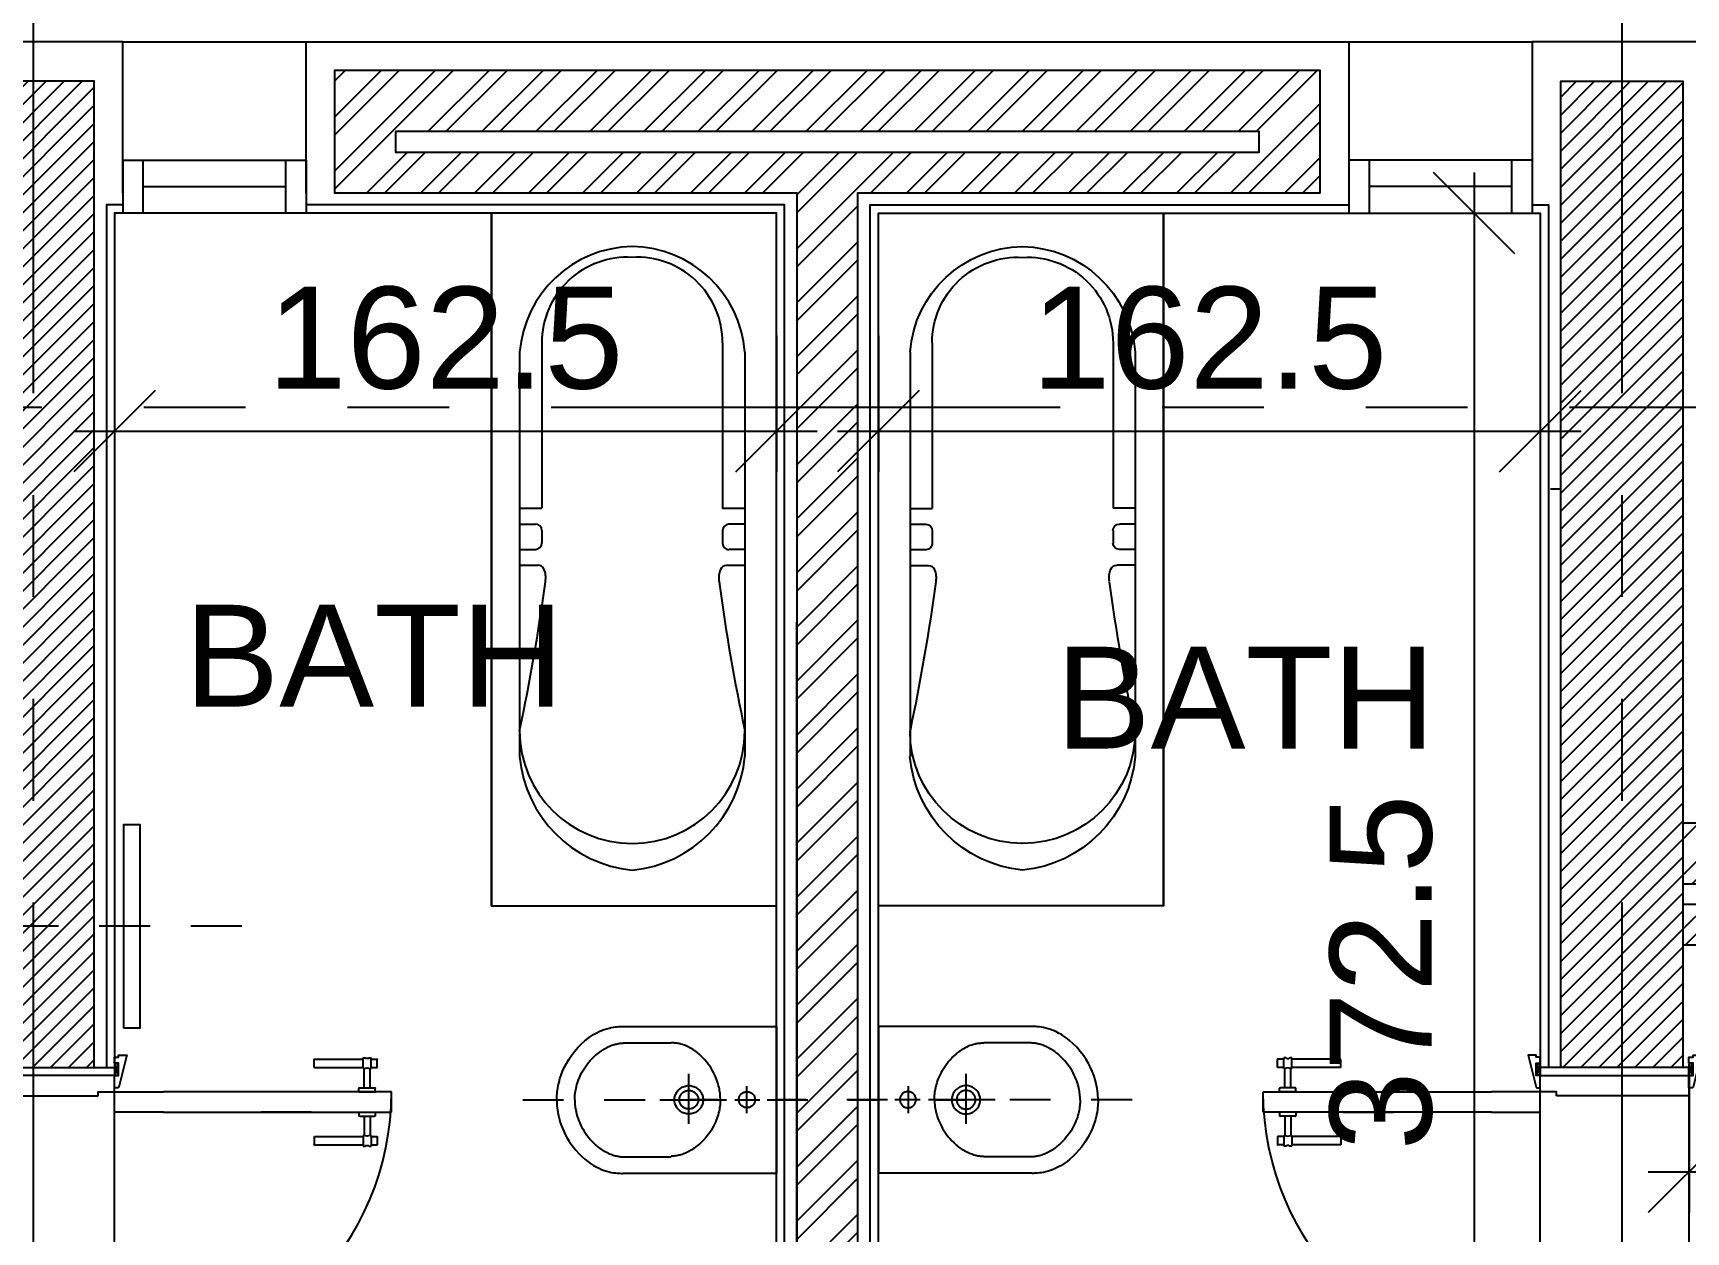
# Model space of a CAD drawing. Extents: x 83 to 143.2, y -2.6 to 70.8.
# Drawn here: x 103.378 to 107.435, y 19.676 to 22.618 of the extents above; entities that cross this region are included whole.
import ezdxf
from ezdxf.enums import TextEntityAlignment as Align

# ---------------------------------------------------------------- set-up
doc = ezdxf.new("R2010")
doc.units = 0
doc.header["$MEASUREMENT"] = 0
doc.header["$PDMODE"] = 3
doc.header["$PDSIZE"] = 0.3
for name, pattern in [('AXIS_100$0$A-AXIS$0$PHANTOM', [2.5, 1.25, -0.25, 0.25, -0.25, 0.25, -0.25]), ('CENTER', [2, 1.25, -0.25, 0.25, -0.25]), ('DASHDOTX2', [50.8, 25.4, -12.7, 0, -12.7]), ('HIDDEN', [0.375, 0.25, -0.125])]:
    doc.linetypes.add(name, pattern=pattern)
doc.layers.get('0').update_dxf_attribs({"linetype": 'CONTINUOUS'})
doc.layers.get('DEFPOINTS').update_dxf_attribs({"linetype": 'CONTINUOUS'})
for name, color, linetype in [('A-ALU', 9, 'CONTINUOUS'), ('A-AXIS-SANITARY', 10, 'DASHDOTX2'), ('a-dim', 3, 'CONTINUOUS'), ('A-DOORS', 1, 'CONTINUOUS'), ('A-FLOR-PFIX', 61, 'CONTINUOUS'), ('A-HATCH-CONC', 8, 'CONTINUOUS'), ('A-HATCH-WALL', 8, 'CONTINUOUS'), ('A-heater', 61, 'CONTINUOUS'), ('A-HEATER-axis', 5, 'HIDDEN'), ('A-NOMENCLATURE', 3, 'CONTINUOUS'), ('A-PROJECTION', 9, 'CONTINUOUS'), ('a-revetement', 1, 'CONTINUOUS'), ('A-SANIT', 95, 'CONTINUOUS'), ('A-SECT-TILE', 12, 'CONTINUOUS'), ('A-WALL', 4, 'CONTINUOUS'), ('AXIS_100$0$A-AXIS-100', 10, 'AXIS_100$0$A-AXIS$0$PHANTOM'), ('S-8TH$0$A-STR 7-8TH', 2, 'CONTINUOUS')]:
    doc.layers.add(name, color=color, linetype=linetype)
doc.styles.add('A100-STEXT', font='ARIAL.TTF', dxfattribs={"height": 0.25})
doc.dimstyles.new('A100-DIM', dxfattribs={"dimtxt": 0.25, "dimasz": 0.2, "dimexe": 0.1, "dimexo": 0.3, "dimgap": 0.1, "dimtad": 1, "dimlfac": 100, "dimrnd": 0.5, "dimdsep": 46, "dimtxsty": 'A100-STEXT', "dimblk1": 'OBLIQUE', "dimblk2": 'OBLIQUE', "dimsah": 1, "dimcen": -0.05, "dimdle": 0.1, "dimclrd": 15, "dimclre": 15, "dimclrt": 256, "dimadec": 0, "dimazin": 0, "dimtfac": 0.28, "dimtix": 1, "dimtmove": 2, "dimatfit": 3, "dimldrblk": 'OBLIQUE', "dimfxl": 0, "dimtolj": 1, "dimarcsym": 0})
pattern_1 = [(45, (91.649424, -3e-10), (-0.022097087, 0.022097087), [])]

# ---------------------------------------------------------------- blocks, each defined once
blk = doc.blocks.new('bathtub')
at = {"layer": 'A-SANIT'}
for p, q in [((-0.7, 0), (-0.7, 1.7)), ((0, 0), (0, 1.7)), ((-0.5761, 1.3825), (-0.5761, 0.9759)), ((-0.1322, 1.3819), (-0.1322, 0.9753)), ((-0.6305, 1.3586), (-0.6305, 0.3667)), ((-0.0778, 1.3586), (-0.0778, 0.3667)), ((-0.6305, 0.9759), (-0.5761, 0.9759)), ((-0.0778, 0.9753), (-0.1322, 0.9753)), ((-0.6305, 0.937), (-0.5916, 0.937)), ((-0.0778, 0.9364), (-0.1167, 0.9364)), ((-0.5761, 0.9214), (-0.5761, 0.8903)), ((-0.1322, 0.9208), (-0.1322, 0.8897)), ((-0.6305, 0.8747), (-0.5916, 0.8747)), ((-0.0778, 0.8742), (-0.1167, 0.8742)), ((-0.6305, 0.8359), (-0.5851, 0.8359)), ((-0.0778, 0.8353), (-0.1232, 0.8353))]:
    blk.add_line(p, q, dxfattribs=at)
blk.add_lwpolyline([(0, 1.7), (-0.7, 1.7), (-0.7, 0), (0, 0)], close=True, dxfattribs=at)
for centre, radius, start, end in [((-0.3498, 1.3363), 0.2816, 90.8902, 175.4646), ((-0.3661, 1.3819), 0.21, 86.743, 180), ((-0.3573, 1.3377), 0.2803, 4.283, 89.3622), ((-0.3422, 1.3819), 0.21, 0, 93.257), ((-0.5916, 0.9214), 0.0156, 0, 90), ((-0.1167, 0.9208), 0.0156, 90, 180), ((-0.5916, 0.8903), 0.0156, 270, 0), ((-0.1167, 0.8897), 0.0156, 180, 270), ((-0.5851, 0.8203), 0.0156, 23.3684, 90), ((-0.6191, 0.8056), 0.0526, 349.51, 23.3684), ((-0.0892, 0.805), 0.0526, 156.6316, 190.49), ((-0.1232, 0.8197), 0.0156, 90, 156.6316), ((-5.5617, 1.4689), 5.0395, 348.0986, 352.3207), ((4.8534, 1.4689), 5.0395, 187.6793, 191.9014), ((-0.3542, 0.4296), 0.2764, 180, 0), ((-0.3245, 0.3937), 0.3073, 185.0523, 264.4541), ((-0.3838, 0.3937), 0.3073, 275.5459, 354.9477)]:
    blk.add_arc(centre, radius, start, end, dxfattribs=at)
blk = doc.blocks.new('A$C0C6E5AB7')
for p, q in [((-374.3, 0), (0, 0)), ((0, -360), (0, 0)), ((-374.3, -40.2), (-258.8, -40.2)), ((-215.2, -121.6), (-215.2, -244.3)), ((-73.5, -213.5), (-73.5, -147.4)), ((-286.6, -180), (-215.2, -180)), ((-143.9, -180), (-215.2, -180)), ((-102.6, -180), (-40.8, -180)), ((-374.3, -319.8), (-258.8, -319.8)), ((-374.3, -360), (0, -360))]:
    blk.add_line(p, q)
for points in [[(-477.5, -41.1), (-470.4, -34.7), (-463.3, -29), (-456.2, -24), (-449.3, -19.5), (-442.4, -15.7), (-435.7, -12.4), (-429.2, -9.5), (-422.9, -7.2), (-416.8, -5.2), (-411, -3.7), (-405.5, -2.4), (-400.4, -1.5), (-395.6, -0.8), (-391.1, -0.4), (-387.1, -0.1), (-383.5, 0), (-380.5, 0.1), (-377.9, 0.1), (-375.8, 0), (-374.3, 0)], [(-416, -51), (-412.9, -49.5), (-409.8, -48.1), (-406.9, -46.9), (-404, -45.8), (-401.2, -44.9), (-398.5, -44), (-395.9, -43.3), (-393.4, -42.7), (-391, -42.1), (-388.7, -41.7), (-386.6, -41.3), (-384.6, -41), (-382.7, -40.8), (-381, -40.6), (-379.5, -40.4), (-378.1, -40.3), (-376.9, -40.3), (-375.9, -40.2), (-375, -40.2), (-374.3, -40.2)], [(-539.3, -173.5), (-539.2, -169.9), (-538.9, -165.7), (-538.4, -161), (-537.8, -155.9), (-536.9, -150.4), (-535.8, -144.5), (-534.4, -138.2), (-532.7, -131.7), (-530.7, -124.9), (-528.3, -117.8), (-525.5, -110.5), (-522.3, -103.1), (-518.6, -95.5), (-514.4, -87.7), (-509.7, -80), (-504.5, -72.1), (-498.7, -64.3), (-492.3, -56.5), (-485.2, -48.7), (-477.5, -41.1)], [(-494.5, -165.5), (-494.1, -162.2), (-493.6, -158.6), (-492.9, -154.8), (-492, -150.9), (-491, -146.7), (-489.9, -142.4), (-488.5, -137.9), (-486.9, -133.3), (-485.1, -128.5), (-483.1, -123.7), (-480.9, -118.8), (-478.3, -113.8), (-475.5, -108.8), (-472.5, -103.7), (-469.1, -98.6), (-465.4, -93.4), (-461.4, -88.3), (-457, -83.2), (-452.3, -78.2), (-447.2, -73.2)], [(-447.2, -73.2), (-445.6, -71.7), (-444, -70.2), (-442.4, -68.8), (-440.8, -67.5), (-439.2, -66.1), (-437.6, -64.9), (-436, -63.6), (-434.5, -62.4), (-432.9, -61.3), (-431.3, -60.1), (-429.7, -59.1), (-428.2, -58), (-426.6, -57), (-425.1, -56.1), (-423.5, -55.1), (-422, -54.2), (-420.5, -53.4), (-419, -52.5), (-417.5, -51.8), (-416, -51)], [(-217.1, -52.5), (-220.2, -51), (-223.3, -49.7), (-226.2, -48.5), (-229.1, -47.4), (-231.9, -46.4), (-234.6, -45.6), (-237.3, -44.8), (-239.7, -44.2), (-242.1, -43.7), (-244.4, -43.2), (-246.5, -42.8), (-248.5, -42.5), (-250.4, -42.3), (-252.1, -42.1), (-253.6, -42), (-255, -41.9), (-256.2, -41.8), (-257.3, -41.8), (-258.1, -41.8), (-258.8, -41.8)], [(-185.9, -74.7), (-187.5, -73.2), (-189.1, -71.8), (-190.7, -70.3), (-192.3, -69), (-193.9, -67.7), (-195.5, -66.4), (-197.1, -65.1), (-198.7, -64), (-200.2, -62.8), (-201.8, -61.7), (-203.4, -60.6), (-204.9, -59.6), (-206.5, -58.6), (-208, -57.6), (-209.6, -56.7), (-211.1, -55.8), (-212.6, -54.9), (-214.1, -54.1), (-215.6, -53.3), (-217.1, -52.5)], [(-138.6, -167.1), (-139, -163.7), (-139.6, -160.2), (-140.2, -156.4), (-141.1, -152.4), (-142.1, -148.2), (-143.2, -143.9), (-144.6, -139.4), (-146.2, -134.8), (-148, -130.1), (-150, -125.3), (-152.3, -120.3), (-154.8, -115.3), (-157.6, -110.3), (-160.6, -105.2), (-164, -100.1), (-167.7, -95), (-171.7, -89.9), (-176.1, -84.8), (-180.8, -79.7), (-185.9, -74.7)], [(-215.2, -145.7), (-218.1, -145.8), (-220.9, -146.1), (-223.7, -146.7), (-226.4, -147.5), (-228.9, -148.4), (-231.4, -149.6), (-233.8, -150.9), (-236, -152.5), (-238.1, -154.1), (-240.1, -156), (-242, -158), (-243.6, -160.1), (-245.2, -162.3), (-246.5, -164.7), (-247.7, -167.2), (-248.6, -169.7), (-249.4, -172.4), (-250, -175.2), (-250.3, -178), (-250.4, -180.9)], [(-215.2, -157.6), (-217.1, -157.7), (-219, -157.9), (-220.8, -158.3), (-222.6, -158.8), (-224.3, -159.4), (-225.9, -160.2), (-227.5, -161.1), (-229, -162.1), (-230.4, -163.2), (-231.7, -164.4), (-232.9, -165.7), (-234, -167.1), (-235, -168.6), (-235.9, -170.2), (-236.7, -171.8), (-237.3, -173.5), (-237.8, -175.3), (-238.2, -177.1), (-238.4, -179), (-238.5, -180.9)], [(-180, -180.9), (-180.1, -178), (-180.5, -175.2), (-181, -172.4), (-181.8, -169.7), (-182.8, -167.2), (-183.9, -164.7), (-185.3, -162.3), (-186.8, -160.1), (-188.5, -158), (-190.3, -156), (-192.3, -154.1), (-194.4, -152.5), (-196.7, -150.9), (-199, -149.6), (-201.5, -148.4), (-204.1, -147.5), (-206.8, -146.7), (-209.5, -146.1), (-212.3, -145.8), (-215.2, -145.7)], [(-191.9, -180.9), (-192, -179), (-192.3, -177.1), (-192.6, -175.3), (-193.1, -173.5), (-193.8, -171.8), (-194.5, -170.2), (-195.4, -168.6), (-196.4, -167.1), (-197.5, -165.7), (-198.8, -164.4), (-200.1, -163.2), (-201.5, -162.1), (-203, -161.1), (-204.5, -160.2), (-206.2, -159.4), (-207.9, -158.8), (-209.6, -158.3), (-211.4, -157.9), (-213.3, -157.7), (-215.2, -157.6)], [(-72.6, -160.9), (-74.2, -160.9), (-75.8, -161.1), (-77.3, -161.4), (-78.8, -161.9), (-80.3, -162.4), (-81.7, -163.1), (-83, -163.8), (-84.3, -164.7), (-85.5, -165.6), (-86.6, -166.7), (-87.6, -167.8), (-88.6, -169), (-89.4, -170.2), (-90.2, -171.6), (-90.8, -173), (-91.4, -174.4), (-91.8, -175.9), (-92.1, -177.5), (-92.3, -179.1), (-92.4, -180.7)], [(-52.7, -180.7), (-52.8, -179.1), (-53, -177.5), (-53.3, -175.9), (-53.8, -174.4), (-54.3, -173), (-55, -171.6), (-55.7, -170.2), (-56.6, -169), (-57.5, -167.8), (-58.6, -166.7), (-59.7, -165.6), (-60.9, -164.7), (-62.1, -163.8), (-63.5, -163.1), (-64.9, -162.4), (-66.3, -161.9), (-67.8, -161.4), (-69.4, -161.1), (-70.9, -160.9), (-72.6, -160.9)], [(-539.3, -183.1), (-539.3, -183), (-539.3, -183), (-539.3, -182.8), (-539.3, -182.7), (-539.3, -182.4), (-539.3, -182.2), (-539.3, -181.8), (-539.3, -181.5), (-539.4, -181), (-539.4, -180.6), (-539.4, -180.1), (-539.4, -179.5), (-539.4, -178.9), (-539.4, -178.3), (-539.4, -177.6), (-539.4, -176.9), (-539.4, -176.1), (-539.4, -175.3), (-539.4, -174.4), (-539.3, -173.5)], [(-539.3, -176.9), (-539.3, -177.5), (-539.4, -179.2), (-539.4, -181.9), (-539.4, -185.5), (-539.2, -190.1), (-538.8, -195.5), (-538.1, -201.6), (-537.1, -208.4), (-535.7, -215.8), (-533.9, -223.8), (-531.6, -232.3), (-528.6, -241.2), (-525.1, -250.4), (-520.9, -259.9), (-515.9, -269.6), (-510.1, -279.5), (-503.4, -289.4), (-495.8, -299.3), (-487.2, -309.2), (-477.5, -318.9)], [(-495.2, -180), (-495.2, -179.8), (-495.3, -179.5), (-495.3, -179.1), (-495.3, -178.7), (-495.3, -178.3), (-495.3, -177.8), (-495.3, -177.2), (-495.3, -176.6), (-495.3, -175.9), (-495.2, -175.2), (-495.2, -174.4), (-495.2, -173.6), (-495.1, -172.8), (-495.1, -171.9), (-495, -170.9), (-494.9, -169.9), (-494.9, -168.9), (-494.8, -167.8), (-494.7, -166.7), (-494.5, -165.5)], [(-495.2, -180), (-495.2, -180.2), (-495.3, -180.5), (-495.3, -180.9), (-495.3, -181.3), (-495.3, -181.7), (-495.3, -182.3), (-495.3, -182.8), (-495.3, -183.4), (-495.3, -184.1), (-495.2, -184.8), (-495.2, -185.6), (-495.2, -186.4), (-495.1, -187.2), (-495.1, -188.1), (-495, -189.1), (-494.9, -190.1), (-494.9, -191.1), (-494.8, -192.2), (-494.7, -193.3), (-494.5, -194.5)], [(-494.5, -194.5), (-494.1, -197.8), (-493.6, -201.4), (-492.9, -205.2), (-492, -209.1), (-491, -213.3), (-489.9, -217.6), (-488.5, -222.1), (-486.9, -226.7), (-485.1, -231.5), (-483.1, -236.3), (-480.9, -241.2), (-478.3, -246.2), (-475.5, -251.2), (-472.5, -256.3), (-469.1, -261.4), (-465.4, -266.6), (-461.4, -271.7), (-457, -276.8), (-452.3, -281.8), (-447.2, -286.8)], [(-250.4, -180), (-250.3, -182.9), (-250, -185.7), (-249.4, -188.5), (-248.6, -191.1), (-247.7, -193.7), (-246.5, -196.2), (-245.2, -198.6), (-243.6, -200.8), (-242, -202.9), (-240.1, -204.9), (-238.1, -206.7), (-236, -208.4), (-233.8, -209.9), (-231.4, -211.3), (-228.9, -212.5), (-226.4, -213.4), (-223.7, -214.2), (-220.9, -214.8), (-218.1, -215.1), (-215.2, -215.2)], [(-238.5, -180), (-238.4, -181.9), (-238.2, -183.8), (-237.8, -185.6), (-237.3, -187.4), (-236.7, -189.1), (-235.9, -190.7), (-235, -192.3), (-234, -193.7), (-232.9, -195.1), (-231.7, -196.5), (-230.4, -197.7), (-229, -198.8), (-227.5, -199.8), (-225.9, -200.7), (-224.3, -201.4), (-222.6, -202.1), (-220.8, -202.6), (-219, -203), (-217.1, -203.2), (-215.2, -203.3)], [(-215.2, -203.3), (-213.3, -203.2), (-211.4, -203), (-209.6, -202.6), (-207.9, -202.1), (-206.2, -201.4), (-204.5, -200.7), (-203, -199.8), (-201.5, -198.8), (-200.1, -197.7), (-198.8, -196.5), (-197.5, -195.1), (-196.4, -193.7), (-195.4, -192.3), (-194.5, -190.7), (-193.8, -189.1), (-193.1, -187.4), (-192.6, -185.6), (-192.3, -183.8), (-192, -181.9), (-191.9, -180)], [(-215.2, -215.2), (-212.3, -215.1), (-209.5, -214.8), (-206.8, -214.2), (-204.1, -213.4), (-201.5, -212.5), (-199, -211.3), (-196.7, -209.9), (-194.4, -208.4), (-192.3, -206.7), (-190.3, -204.9), (-188.5, -202.9), (-186.8, -200.8), (-185.3, -198.6), (-183.9, -196.2), (-182.8, -193.7), (-181.8, -191.1), (-181, -188.5), (-180.5, -185.7), (-180.1, -182.9), (-180, -180)], [(-138.6, -196), (-139, -199.3), (-139.6, -202.9), (-140.2, -206.7), (-141.1, -210.7), (-142.1, -214.8), (-143.2, -219.2), (-144.6, -223.6), (-146.2, -228.3), (-148, -233), (-150, -237.8), (-152.3, -242.7), (-154.8, -247.7), (-157.6, -252.8), (-160.6, -257.9), (-164, -263), (-167.7, -268.1), (-171.7, -273.2), (-176.1, -278.3), (-180.8, -283.4), (-185.9, -288.4)], [(-137.9, -181.5), (-137.9, -181.3), (-137.8, -181), (-137.8, -180.7), (-137.8, -180.3), (-137.8, -179.8), (-137.8, -179.3), (-137.8, -178.7), (-137.8, -178.1), (-137.8, -177.4), (-137.9, -176.7), (-137.9, -176), (-137.9, -175.1), (-138, -174.3), (-138, -173.4), (-138.1, -172.4), (-138.2, -171.4), (-138.2, -170.4), (-138.3, -169.3), (-138.5, -168.2), (-138.6, -167.1)], [(-137.9, -181.5), (-137.9, -181.8), (-137.8, -182.1), (-137.8, -182.4), (-137.8, -182.8), (-137.8, -183.3), (-137.8, -183.8), (-137.8, -184.3), (-137.8, -185), (-137.8, -185.6), (-137.9, -186.3), (-137.9, -187.1), (-137.9, -187.9), (-138, -188.8), (-138, -189.7), (-138.1, -190.6), (-138.2, -191.6), (-138.2, -192.7), (-138.3, -193.7), (-138.5, -194.8), (-138.6, -196)], [(-92.4, -180.7), (-92.3, -182.3), (-92.1, -183.9), (-91.8, -185.5), (-91.4, -187), (-90.8, -188.4), (-90.2, -189.8), (-89.4, -191.1), (-88.6, -192.4), (-87.6, -193.6), (-86.6, -194.7), (-85.5, -195.7), (-84.3, -196.7), (-83, -197.5), (-81.7, -198.3), (-80.3, -199), (-78.8, -199.5), (-77.3, -199.9), (-75.8, -200.3), (-74.2, -200.4), (-72.6, -200.5)], [(-72.6, -200.5), (-70.9, -200.4), (-69.4, -200.3), (-67.8, -199.9), (-66.3, -199.5), (-64.9, -199), (-63.5, -198.3), (-62.1, -197.5), (-60.9, -196.7), (-59.7, -195.7), (-58.6, -194.7), (-57.5, -193.6), (-56.6, -192.4), (-55.7, -191.1), (-55, -189.8), (-54.3, -188.4), (-53.8, -187), (-53.3, -185.5), (-53, -183.9), (-52.8, -182.3), (-52.7, -180.7)], [(-477.5, -318.9), (-470.4, -325.3), (-463.3, -331), (-456.2, -336), (-449.3, -340.5), (-442.4, -344.3), (-435.7, -347.6), (-429.2, -350.5), (-422.9, -352.8), (-416.8, -354.8), (-411, -356.3), (-405.5, -357.6), (-400.4, -358.5), (-395.6, -359.2), (-391.1, -359.6), (-387.1, -359.9), (-383.5, -360), (-380.5, -360.1), (-377.9, -360.1), (-375.8, -360), (-374.3, -360)], [(-447.2, -286.8), (-445.6, -288.3), (-444, -289.8), (-442.4, -291.2), (-440.8, -292.5), (-439.2, -293.9), (-437.6, -295.1), (-436, -296.4), (-434.5, -297.6), (-432.9, -298.7), (-431.3, -299.9), (-429.7, -300.9), (-428.2, -302), (-426.6, -303), (-425.1, -303.9), (-423.5, -304.9), (-422, -305.8), (-420.5, -306.6), (-419, -307.5), (-417.5, -308.2), (-416, -309)], [(-416, -309), (-412.9, -310.5), (-409.8, -311.9), (-406.9, -313.1), (-404, -314.2), (-401.2, -315.1), (-398.5, -316), (-395.9, -316.7), (-393.4, -317.3), (-391, -317.9), (-388.7, -318.3), (-386.6, -318.7), (-384.6, -319), (-382.7, -319.2), (-381, -319.4), (-379.5, -319.6), (-378.1, -319.7), (-376.9, -319.7), (-375.9, -319.8), (-375, -319.8), (-374.3, -319.8)], [(-217.1, -310.5), (-220.2, -312), (-223.3, -313.3), (-226.2, -314.5), (-229.1, -315.5), (-231.9, -316.4), (-234.6, -317.2), (-237.3, -317.8), (-239.7, -318.3), (-242.1, -318.7), (-244.4, -319.1), (-246.5, -319.4), (-248.5, -319.5), (-250.4, -319.7), (-252.1, -319.8), (-253.6, -319.8), (-255, -319.8), (-256.2, -319.8), (-257.3, -319.8), (-258.1, -319.8), (-258.8, -319.8)], [(-185.9, -288.4), (-187.5, -289.9), (-189.1, -291.3), (-190.7, -292.7), (-192.3, -294.1), (-193.9, -295.4), (-195.5, -296.7), (-197.1, -297.9), (-198.7, -299.1), (-200.2, -300.3), (-201.8, -301.4), (-203.4, -302.5), (-204.9, -303.5), (-206.5, -304.5), (-208, -305.5), (-209.6, -306.4), (-211.1, -307.3), (-212.6, -308.2), (-214.1, -309), (-215.6, -309.8), (-217.1, -310.5)]]:
    blk.add_lwpolyline(points)
at = {"layer": 'A-AXIS-SANITARY', "linetype": 'CENTER', "ltscale": 0.1}
blk.add_line((-622.8, -180), (246.6, -180), dxfattribs=at)
blk = doc.blocks.new('A$C3192633D')
at = {"layer": 'A-DOORS'}
for p, q in [((-0.365, 0.009), (-0.374, -0.019)), ((-0.374, 0.009), (-0.365, -0.019)), ((0, 0.009), (0.009, -0.019)), ((0.009, 0.009), (0, -0.019)), ((0.49, 0.0005), (0.49, 0.0195)), ((0.4905, 0.02), (0.61, 0.02)), ((0.61, -0.003), (0.61, 0.023)), ((0.61, 0.023), (0.615, 0.023)), ((0.625, 0.023), (0.63, 0.023)), ((0.63, -0.003), (0.63, 0.023)), ((0.63, 0.02), (0.6445, 0.02)), ((0.645, 0.0005), (0.645, 0.0195)), ((0.4905, 0), (0.61, 0)), ((0.61, -0.003), (0.6125, -0.003)), ((0.6125, -0.05), (0.6125, -0.003)), ((0.6275, -0.05), (0.6275, -0.003)), ((0.6275, -0.003), (0.63, -0.003)), ((0.63, 0), (0.6445, 0)), ((0, -0.11), (0, -0.06)), ((0, -0.06), (0.12, -0.06)), ((0.56, -0.06), (0.12, -0.06)), ((0.483, -0.06), (0.36, -0.06)), ((0.68, -0.06), (0.56, -0.06)), ((0.6, -0.06), (0.6, -0.052)), ((0.6, -0.06), (0.64, -0.06)), ((0.602, -0.05), (0.638, -0.05)), ((0.64, -0.06), (0.64, -0.052)), ((0.68, -0.11), (0.68, -0.06)), ((0.12, -0.11), (0, -0.11)), ((0.12, -0.11), (0.56, -0.11)), ((0.483, -0.11), (0.36, -0.11)), ((0.56, -0.11), (0.68, -0.11)), ((0.6, -0.11), (0.6, -0.118)), ((0.6, -0.11), (0.64, -0.11)), ((0.602, -0.12), (0.638, -0.12)), ((0.6125, -0.12), (0.6125, -0.167)), ((0.6275, -0.12), (0.6275, -0.167)), ((0.64, -0.11), (0.64, -0.118)), ((0.49, -0.1705), (0.49, -0.1895)), ((0.4905, -0.17), (0.61, -0.17)), ((0.4905, -0.19), (0.61, -0.19)), ((0.61, -0.167), (0.61, -0.193)), ((0.61, -0.167), (0.6125, -0.167)), ((0.61, -0.193), (0.615, -0.193)), ((0.625, -0.193), (0.63, -0.193)), ((0.6275, -0.167), (0.63, -0.167)), ((0.63, -0.167), (0.63, -0.193)), ((0.63, -0.17), (0.6445, -0.17)), ((0.63, -0.19), (0.6445, -0.19)), ((0.645, -0.1705), (0.645, -0.1895)), ((-0.365, -0.809), (-0.374, -0.781)), ((-0.374, -0.809), (-0.365, -0.781)), ((0, -0.809), (0.009, -0.781)), ((0.009, -0.809), (0, -0.781))]:
    blk.add_line(p, q, dxfattribs=at)
at = {"layer": 'A-DOORS', "color": 8}
for p, q in [((-0.365, -0.07), (-0.365, -0.73)), ((0, -0.74), (0, -0.06))]:
    blk.add_line(p, q, dxfattribs=at)
at = {"layer": 'A-DOORS'}
for points in [[(-0.365, 0.01), (-0.365, 0.025), (-0.375, 0.025), (-0.375, 0.03), (-0.395, 0.03), (-0.3754, -0.0482, 0.381769), (-0.3734, -0.05), (-0.365, -0.05), (-0.365, -0.02), (-0.375, -0.02), (-0.375, 0.01), (-0.365, 0.01)], [(0, 0.01), (0, 0.025), (0.01, 0.025), (0.01, 0.03), (0.03, 0.03), (0.0104, -0.0482, -0.381769), (0.0084, -0.05), (0, -0.05), (0, -0.02), (0.01, -0.02), (0.01, 0.01), (0, 0.01)], [(-0.365, -0.81), (-0.365, -0.825), (-0.375, -0.825), (-0.375, -0.83), (-0.395, -0.83), (-0.3754, -0.7518, -0.381769), (-0.3734, -0.75), (-0.365, -0.75), (-0.365, -0.78), (-0.375, -0.78), (-0.375, -0.81), (-0.365, -0.81)], [(0, -0.81), (0, -0.825), (0.01, -0.825), (0.01, -0.83), (0.03, -0.83), (0.0104, -0.7518, 0.381769), (0.0084, -0.75), (0, -0.75), (0, -0.78), (0.01, -0.78), (0.01, -0.81), (0, -0.81)]]:
    blk.add_lwpolyline(points, format="xyb", dxfattribs=at)
for points in [[(-0.365, 0.009), (-0.365, -0.019), (-0.374, -0.019), (-0.374, 0.009)], [(0, 0.009), (0, -0.019), (0.009, -0.019), (0.009, 0.009)], [(-0.365, -0.809), (-0.365, -0.781), (-0.374, -0.781), (-0.374, -0.809)], [(0, -0.809), (0, -0.781), (0.009, -0.781), (0.009, -0.809)]]:
    blk.add_lwpolyline(points, close=True, dxfattribs=at)
for points in [[(-0.365, 0), (0, 0), (0, -0.02), (-0.365, -0.02), (-0.365, 0)], [(0, -0.02), (-0.365, -0.02), (-0.365, -0.07), (-0.04, -0.07)], [(-0.04, -0.07), (-0.04, -0.06), (0, -0.06), (0, -0.02)], [(0, -0.78), (-0.365, -0.78), (-0.365, -0.73), (-0.04, -0.73)], [(-0.04, -0.73), (-0.04, -0.74), (0, -0.74), (0, -0.78)], [(-0.365, -0.8), (0, -0.8), (0, -0.78), (-0.365, -0.78), (-0.365, -0.8)]]:
    blk.add_lwpolyline(points, dxfattribs=at)
blk.add_arc((-0.0003, -0.0597), 0.6803, 270.0254, 359.9746, dxfattribs=at)
at = {"layer": 'A-DOORS', "extrusion": (0, 0, -1)}
for centre, major_axis, start_param, end_param in [((0.4905, 0.0195), (-0.000354, 0.000354), 5.497787, 7.068583), ((0.4905, 0.0005), (0.000354, 0.000354), 2.356194, 3.926991), ((0.62, 0.0306), (-0.00642, 0.00642), 3.344077, 4.509904), ((0.6445, 0.0195), (0.000354, 0.000354), -0.785398, 0.785398), ((0.6445, 0.0005), (-0.000354, 0.000354), 2.356194, 3.926991), ((0.62, -0.021), (-0.0138, 0.0138), 0.390607, 1.180189), ((0.602, -0.052), (-0.00141, 0.00141), 5.497787, 7.068583), ((0.638, -0.052), (0.00141, 0.00141), -0.785398, 0.785398), ((0.602, -0.118), (0.00141, 0.00141), 2.356194, 3.926991), ((0.638, -0.118), (-0.00141, 0.00141), 2.356194, 3.926991), ((0.4905, -0.1705), (-0.000354, 0.000354), 5.497787, 7.068583), ((0.4905, -0.1895), (0.000354, 0.000354), 2.356194, 3.926991), ((0.62, -0.149), (-0.0138, 0.0138), 3.5322, 4.321782), ((0.62, -0.2006), (0.00642, 0.00642), -1.368312, -0.202485), ((0.6445, -0.1705), (0.000354, 0.000354), -0.785398, 0.785398), ((0.6445, -0.1895), (-0.000354, 0.000354), 2.356194, 3.926991)]:
    blk.add_ellipse(centre, major_axis=major_axis, ratio=1, start_param=start_param, end_param=end_param, dxfattribs=at)
blk = doc.blocks.new('A$C1C8D3502')
at = {"layer": 'A-heater'}
blk.add_lwpolyline([(0, -0.5), (0, 0), (-0.04, 0), (-0.04, -0.5)], close=True, dxfattribs=at)
at = {"layer": 'A-HEATER-axis', "ltscale": 0.5}
blk.add_line((-0.29, -0.25), (0.25, -0.25), dxfattribs=at)
blk = doc.blocks.new('A$C5D3262F0')
at = {"layer": 'A-ALU'}
for p, q in [((11.9484, 22.3062), (12.3984, 22.3062)), ((11.9484, 22.3062), (11.9484, 22.1762)), ((11.9984, 22.1762), (11.9984, 22.3062)), ((12.3484, 22.3062), (12.3484, 22.1762)), ((12.3984, 22.3062), (12.3984, 22.1762)), ((15.4084, 22.3062), (14.9584, 22.3062)), ((14.9584, 22.3062), (14.9584, 22.1762)), ((15.0084, 22.3062), (15.0084, 22.1762)), ((15.3584, 22.1762), (15.3584, 22.3062)), ((15.4084, 22.3062), (15.4084, 22.1762)), ((11.9984, 22.2412), (12.3484, 22.2412)), ((15.3584, 22.2412), (15.0084, 22.2412)), ((12.3984, 22.1762), (11.9484, 22.1762)), ((14.9584, 22.1762), (15.4084, 22.1762))]:
    blk.add_line(p, q, dxfattribs=at)
blk = doc.blocks.new('_OBLIQUE')
at = {"color": 0, "linetype": 'ByBlock'}
blk.add_line((-0.5, -0.5), (0.5, 0.5), dxfattribs=at)
blk = doc.blocks.new('*D162')
at = {"layer": 'a-dim', "color": 15, "lineweight": -2}
for p, q in [((103.5778, 21.8762), (103.5778, 21.5412)), ((105.2028, 21.8762), (105.2028, 21.5412)), ((103.4778, 21.6412), (105.3028, 21.6412))]:
    blk.add_line(p, q, dxfattribs=at)
at = {"layer": 'DEFPOINTS', "color": 0}
for p in [(103.5778, 22.1762), (105.2028, 22.1762), (105.2028, 21.6412)]:
    blk.add_point(p, dxfattribs=at)
at = {"layer": 'a-dim', "color": 15, "lineweight": -2, "xscale": 0.2, "yscale": 0.2, "zscale": 0.2, "rotation": 180}
blk.add_blockref('_OBLIQUE', (103.5778, 21.6412), dxfattribs=at)
at = {"layer": 'a-dim', "color": 15, "lineweight": -2, "xscale": 0.2, "yscale": 0.2, "zscale": 0.2}
blk.add_blockref('_OBLIQUE', (105.2028, 21.6412), dxfattribs=at)
at = {"layer": 'a-dim', "insert": (104.3903, 21.8689), "char_height": 0.25, "attachment_point": 5, "style": 'A100-STEXT'}
blk.add_mtext('\\A1;162.5', dxfattribs=at)
blk = doc.blocks.new('*D163')
at = {"layer": 'a-dim', "color": 15, "lineweight": -2}
for p, q in [((105.4528, 21.8762), (105.4528, 21.5412)), ((107.0778, 21.8762), (107.0778, 21.5412)), ((105.3528, 21.6412), (107.1778, 21.6412))]:
    blk.add_line(p, q, dxfattribs=at)
at = {"layer": 'DEFPOINTS', "color": 0}
for p in [(105.4528, 22.1762), (107.0778, 22.1762), (107.0778, 21.6412)]:
    blk.add_point(p, dxfattribs=at)
at = {"layer": 'a-dim', "color": 15, "lineweight": -2, "xscale": 0.2, "yscale": 0.2, "zscale": 0.2, "rotation": 180}
blk.add_blockref('_OBLIQUE', (105.4528, 21.6412), dxfattribs=at)
at = {"layer": 'a-dim', "color": 15, "lineweight": -2, "xscale": 0.2, "yscale": 0.2, "zscale": 0.2}
blk.add_blockref('_OBLIQUE', (107.0778, 21.6412), dxfattribs=at)
at = {"layer": 'a-dim', "insert": (106.2653, 21.8689), "char_height": 0.25, "attachment_point": 5, "style": 'A100-STEXT'}
blk.add_mtext('\\A1;162.5', dxfattribs=at)
blk = doc.blocks.new('*D164')
at = {"layer": 'a-dim', "color": 15, "lineweight": -2}
for p, q in [((106.9153, 22.2762), (106.9153, 18.35)), ((106.7778, 22.1762), (106.8153, 22.1762)), ((106.7778, 18.45), (106.8153, 18.45))]:
    blk.add_line(p, q, dxfattribs=at)
at = {"layer": 'DEFPOINTS', "color": 0}
for p in [(107.0778, 22.1762), (106.9153, 18.45), (107.0778, 18.45)]:
    blk.add_point(p, dxfattribs=at)
at = {"layer": 'a-dim', "color": 15, "lineweight": -2, "xscale": 0.2, "yscale": 0.2, "zscale": 0.2}
for p, rotation in [((106.9153, 22.1762), 90), ((106.9153, 18.45), 270)]:
    blk.add_blockref('_OBLIQUE', p, dxfattribs=dict(at, rotation=rotation))
at = {"layer": 'a-dim', "insert": (106.6875, 20.3131), "char_height": 0.25, "attachment_point": 5, "rotation": 90, "style": 'A100-STEXT'}
blk.add_mtext('\\A1;372.5', dxfattribs=at)
blk = doc.blocks.new('*D168')
at = {"layer": 'a-dim', "color": 15, "lineweight": -2}
for p, q in [((107.4428, 20.065), (107.4428, 19.7236)), ((110.9878, 20.065), (110.9878, 19.7236)), ((107.3428, 19.8236), (111.0878, 19.8236))]:
    blk.add_line(p, q, dxfattribs=at)
at = {"layer": 'DEFPOINTS', "color": 0}
for p in [(107.4428, 20.365), (110.9878, 20.365), (110.9878, 19.8236)]:
    blk.add_point(p, dxfattribs=at)
at = {"layer": 'a-dim', "color": 15, "lineweight": -2, "xscale": 0.2, "yscale": 0.2, "zscale": 0.2, "rotation": 180}
blk.add_blockref('_OBLIQUE', (107.4428, 19.8236), dxfattribs=at)
at = {"layer": 'a-dim', "color": 15, "lineweight": -2, "xscale": 0.2, "yscale": 0.2, "zscale": 0.2}
blk.add_blockref('_OBLIQUE', (110.9878, 19.8236), dxfattribs=at)
at = {"layer": 'a-dim', "insert": (109.2153, 20.0514), "char_height": 0.25, "attachment_point": 5, "style": 'A100-STEXT'}
blk.add_mtext('\\A1;354.5', dxfattribs=at)

msp = doc.modelspace()

# ---------------------------------------------------------------- hatches: boundary and pattern name
at = {"layer": 'A-HATCH-CONC', "ltscale": 4}
h = msp.add_hatch(dxfattribs=at)
h.set_pattern_fill('ANSI31', color=256, scale=0.25, style=0)
h.set_pattern_definition(pattern_1)
h.paths.add_polyline_path([(103.52779, 22.5), (103.22779, 22.5), (103.22779, 20.15658), (103.52779, 20.15658)])
h = msp.add_hatch(dxfattribs=at)
h.set_pattern_fill('ANSI31', color=256, scale=0.25, style=0)
h.set_pattern_definition(pattern_1)
h.paths.add_polyline_path([(107.42779, 22.5), (107.12779, 22.5), (107.12779, 20.15658), (107.42779, 20.15658)])
h = msp.add_hatch(dxfattribs=at)
h.set_pattern_fill('ANSI31', color=256, scale=0.25, style=0)
h.set_pattern_definition(pattern_1)
h.paths.add_polyline_path([(103.52779, 20.15658), (103.22779, 20.15658), (103.22779, 20.08), (103.52779, 20.08)])
h = msp.add_hatch(dxfattribs=at)
h.set_pattern_fill('ANSI31', color=256, scale=0.25, style=0)
h.set_pattern_definition(pattern_1)
h.paths.add_polyline_path([(107.42779, 20.15658), (107.12779, 20.15658), (107.12779, 20.08), (107.42779, 20.08)])
at = {"layer": 'A-HATCH-WALL'}
h = msp.add_hatch(dxfattribs=at)
h.set_pattern_fill('ANSI32', color=256, scale=0.25, style=0)
h.set_pattern_definition([(45, (91.64942, -3e-10), (-0.06629126, 0.06629126), []), (45, (91.69362, -3e-10), (-0.06629126, 0.06629126), [])])
h.paths.add_polyline_path([(106.53779, 22.5262), (104.11779, 22.5262), (104.11779, 22.2262), (105.25279, 22.2262), (105.25279, 18.4), (103.52779, 18.4), (103.52779, 18.25), (104.07779, 18.25), (104.07779, 17.55), (104.22779, 17.55), (104.22779, 18.25), (106.42779, 18.25), (106.42779, 17.55), (106.57779, 17.55), (106.57779, 18.25), (107.12779, 18.25), (107.12779, 18.4), (105.40279, 18.4), (105.40279, 22.2262), (106.53779, 22.2262)])
h.paths.add_polyline_path([(106.38779, 22.3762), (106.38779, 22.3262), (104.26779, 22.3262), (104.26779, 22.3762)], flags=16)
h = msp.add_hatch(dxfattribs=at)
h.set_pattern_fill('ANSI32', color=256, scale=0.25, style=0)
h.set_pattern_definition([(45, (91.64942, -3e-10), (-0.06629126, 0.06629126), []), (45, (91.69362, -3e-10), (-0.06629126, 0.06629126), [])])
h.paths.add_polyline_path([(108.15779, 20.68), (107.42779, 20.68), (107.42779, 20.53), (108.00779, 20.53), (108.00779, 20.48), (107.42779, 20.48), (107.42779, 20.38), (108.15779, 20.38)])

# ---------------------------------------------------------------- linework, layer by layer
at = {"layer": 'A-FLOR-PFIX'}
msp.add_line((107.10279, 21.5), (107.12779, 21.5), dxfattribs=at)
at = {"layer": 'A-PROJECTION'}
for p, q in [((103.59779, 22.5962), (104.04779, 22.5962)), ((106.60779, 22.5962), (107.05779, 22.5962))]:
    msp.add_line(p, q, dxfattribs=at)
at = {"layer": 'a-revetement'}
for p, q in [((103.59779, 22.5962), (103.15779, 22.5962)), ((103.59779, 22.2262), (103.59779, 22.5962)), ((104.04779, 22.5962), (106.60779, 22.5962)), ((104.04779, 22.5962), (104.04779, 22.2262)), ((106.60779, 22.5962), (106.60779, 22.1962)), ((107.49779, 22.5962), (107.05779, 22.5962)), ((107.05779, 22.5962), (107.05779, 22.1962))]:
    msp.add_line(p, q, dxfattribs=at)
at = {"layer": 'A-SECT-TILE'}
for points in [[(103.55779, 19.28), (103.55779, 18.43), (105.22279, 18.43), (105.22279, 22.1962), (104.04779, 22.1962)], [(103.59779, 22.1962), (103.55779, 22.1962), (103.55779, 20.08), (103.55779, 20.08)], [(107.09779, 19.28), (107.09779, 18.43), (105.43279, 18.43), (105.43279, 22.1962), (106.60779, 22.1962)], [(107.05779, 22.1962), (107.09779, 22.1962), (107.09779, 20.08), (107.09779, 20.08)], [(103.57779, 19.28), (103.57779, 19.28), (103.57779, 18.45), (105.20279, 18.45), (105.20279, 22.1762), (104.04779, 22.1762)], [(103.59779, 22.1762), (103.57779, 22.1762), (103.57779, 20.08), (103.57779, 20.08)], [(107.07779, 19.28), (107.07779, 19.28), (107.07779, 18.45), (105.45279, 18.45), (105.45279, 22.1762), (106.60779, 22.1762)], [(107.05779, 22.1762), (107.07779, 22.1762), (107.07779, 20.08), (107.07779, 20.08)]]:
    msp.add_lwpolyline(points, dxfattribs=at)
at = {"layer": 'A-WALL'}
msp.add_line((105.40279, 18.4), (105.40279, 21.1737), dxfattribs=at)
msp.add_line((105.40279, 18.4), (105.40279, 21.1737), dxfattribs=at)
msp.add_line((105.40279, 18.4), (105.40279, 21.1737), dxfattribs=at)
msp.add_line((105.40279, 18.4), (105.40279, 21.1737), dxfattribs=at)
msp.add_line((105.40279, 18.4), (105.40279, 21.1737), dxfattribs=at)
msp.add_line((105.40279, 18.4), (105.40279, 21.1737), dxfattribs=at)
for points in [[(107.12779, 18.4), (105.40279, 18.4), (105.40279, 22.2262), (106.53779, 22.2262), (106.53779, 22.5262), (104.11779, 22.5262), (104.11779, 22.2262), (105.25279, 22.2262), (105.25279, 18.4), (105.25279, 21.1737), (105.25279, 18.4), (105.25279, 21.1737), (105.25279, 18.4), (105.25279, 21.1737), (105.25279, 18.4), (103.52779, 18.4)], [(107.42779, 20.68), (108.15779, 20.68), (108.15779, 20.38), (107.42779, 20.38)], [(107.42779, 20.53), (108.00779, 20.53), (108.00779, 20.48), (107.42779, 20.48)]]:
    msp.add_lwpolyline(points, dxfattribs=at)
msp.add_lwpolyline([(104.26779, 22.3762), (104.26779, 22.3262), (106.38779, 22.3262), (106.38779, 22.3762)], close=True, dxfattribs=at)
at = {"layer": 'AXIS_100$0$A-AXIS-100'}
for p, q in [((103.37779, 32.98435), (103.37779, -1.8346)), ((107.27779, 32.98435), (107.27779, -1.8346)), ((89.64942, 21.7), (115.97779, 21.7))]:
    msp.add_line(p, q, dxfattribs=at)
at = {"layer": 'S-8TH$0$A-STR 7-8TH'}
for points in [[(103.22779, 20.08), (103.52779, 20.08), (103.52779, 22.5), (103.22779, 22.5)], [(107.42779, 20.08), (107.12779, 20.08), (107.12779, 22.5), (107.42779, 22.5)]]:
    msp.add_lwpolyline(points, close=True, dxfattribs=at)

# ---------------------------------------------------------------- block references
at = {"layer": 'A-ALU'}
msp.add_blockref('A$C5D3262F0', (91.64942, 0), dxfattribs=at)
at = {"layer": 'A-DOORS'}
msp.add_blockref('A$C3192633D', (103.57779, 20.08), dxfattribs=at)
at = {"layer": 'A-DOORS', "xscale": -1}
msp.add_blockref('A$C3192633D', (107.07779, 20.08), dxfattribs=at)
at = {"layer": 'A-FLOR-PFIX'}
msp.add_blockref('bathtub', (105.20279, 20.4762), dxfattribs=at)
at = {"layer": 'A-FLOR-PFIX', "xscale": -1}
msp.add_blockref('bathtub', (105.45279, 20.4762), dxfattribs=at)
at = {"layer": 'A-FLOR-PFIX', "yscale": 0.001000000000033197, "zscale": 0.001, "rotation": 180}
for p, xscale in [((105.20279, 19.82), -0.001000000000004775), ((105.45279, 19.82), 0.001000000000004775)]:
    msp.add_blockref('A$C0C6E5AB7', p, dxfattribs=dict(at, xscale=xscale))
at = {"layer": 'A-heater', "xscale": -1}
msp.add_blockref('A$C1C8D3502', (103.60029, 20.6762), dxfattribs=at)

# ---------------------------------------------------------------- texts
at = {"layer": 'A-NOMENCLATURE', "style": 'A100-STEXT'}
for p in [(104.21492, 21.09028), (106.35408, 20.98742)]:
    msp.add_text('BATH', height=0.25, dxfattribs=at).set_placement(p, align=Align.MIDDLE)

# ---------------------------------------------------------------- dimensions: what is measured, and where the dimension line sits
at = {"layer": 'a-dim'}
for p1, p2, distance, picture, middle in [((107.07779, 22.1762), (107.07779, 18.45), -0.16252, '*D164', (106.68755, 20.3131)), ((103.57779, 22.1762), (105.20279, 22.1762), -0.53497, '*D162', (104.39029, 21.86887)), ((105.45279, 22.1762), (107.07779, 22.1762), -0.53497, '*D163', (106.26529, 21.86887)), ((107.44279, 20.365), (110.98779, 20.365), -0.54135, '*D168', (109.21529, 20.05137))]:
    dim = msp.add_aligned_dim(p1=p1, p2=p2, distance=distance, dimstyle='A100-DIM', dxfattribs=at)
    dim.commit()
    dim.dimension.update_dxf_attribs({"geometry": picture, "text_midpoint": middle})

doc.saveas('drawing.dxf')
